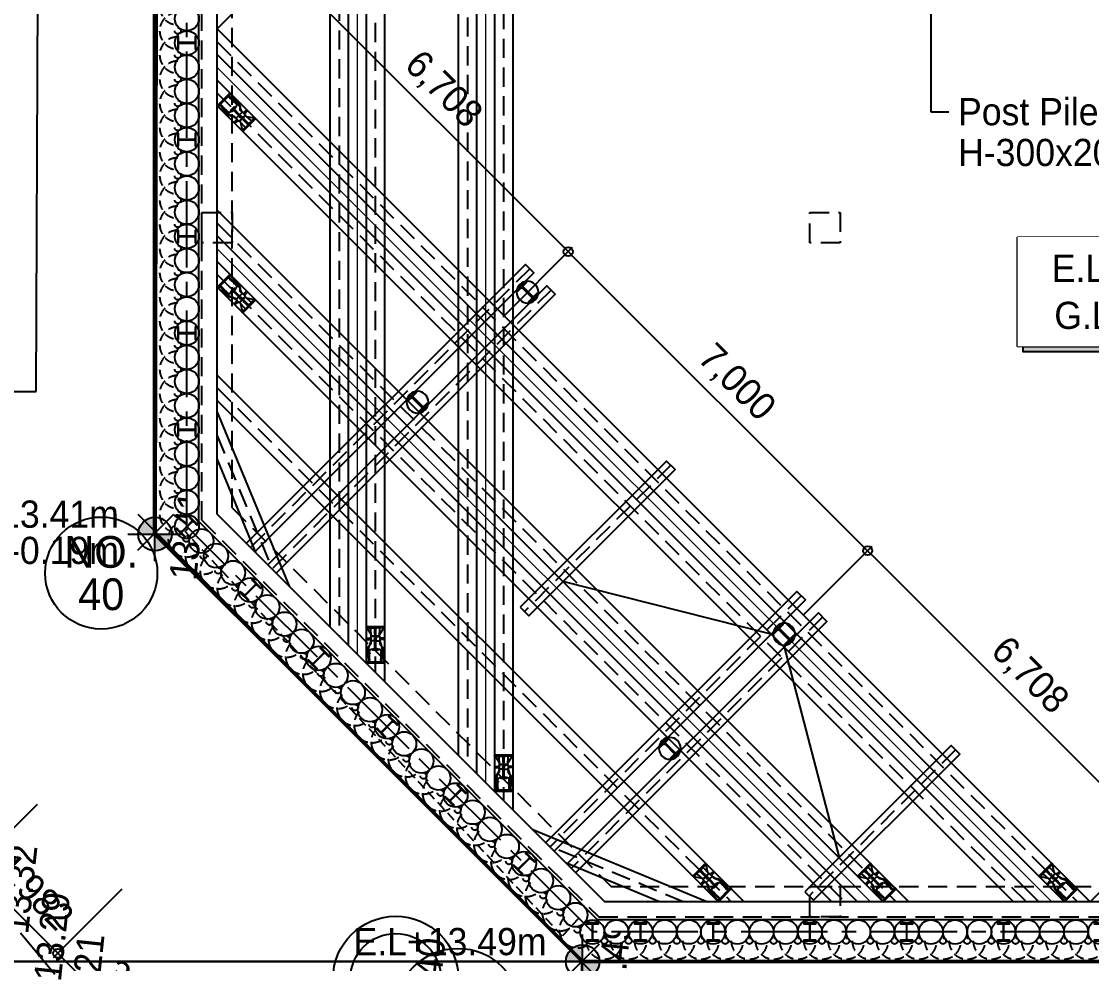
# Model space of a CAD drawing. Header units: millimetres. Extents: x 1073475 to 2890243, y -1340830 to -367733.
# Drawn here: x 1669153 to 1675124, y -392086 to -386826 of the extents above; entities that cross this region are included whole.
import ezdxf
from ezdxf.enums import TextEntityAlignment as Align
from ezdxf.xclip import XClip

# ---------------------------------------------------------------- set-up
doc = ezdxf.new("R2010")
doc.units = ezdxf.units.MM
doc.header["$LTSCALE"] = 50
doc.header["$XCLIPFRAME"] = 2
doc.header["$PDMODE"] = 3
doc.header["$PDSIZE"] = 100
for name, pattern in [('CENTER2', [28.575, 19.05, -3.175, 3.175, -3.175]), ('HIDDEN', [9.525, 6.35, -3.175]), ('HIDDEN2', [4.7625, 3.175, -1.5875]), ('PHANTOM', [63.5, 31.75, -6.35, 6.35, -6.35, 6.35, -6.35])]:
    doc.linetypes.add(name, pattern=pattern)
doc.layers.get('Defpoints').update_dxf_attribs({"color": 151})
doc.layers.add('_0', color=7, linetype='Continuous', lineweight=0)
for name, color, linetype in [('ANGLE', 1, 'Continuous'), ('C-DIM', 7, 'Continuous'), ('CEN', 1, 'CENTER2'), ('CIP', 1, 'Continuous'), ('FIN', 5, 'Continuous'), ('H-BEAM', 5, 'Continuous'), ('H-BEAM-상부', 173, 'Continuous'), ('HPILE-300x200', 3, 'Continuous'), ('NO', 2, 'Continuous'), ('POST PILE', 6, 'Continuous'), ('SGR', 8, 'Continuous'), ('ST-CEN', 1, 'HIDDEN'), ('ST-CEN(상부 H-BEAM)', 1, 'HIDDEN'), ('ST-CEN(하부 H-BEAM)', 1, 'HIDDEN'), ('STRUT', 3, 'Continuous'), ('WALE-1', 3, 'Continuous'), ('가시설', 4, 'HIDDEN2'), ('건축', 233, 'HIDDEN'), ('굴착고', 2, 'Continuous'), ('대지경계선', 6, 'PHANTOM'), ('도로', 1, 'Continuous'), ('맨홀', 1, 'Continuous'), ('보도', 7, 'Continuous'), ('연속지적도', 32, 'Continuous'), ('유압JACK', 2, 'Continuous'), ('자전거전용도로', 7, 'Continuous'), ('측량점_높이', 8, 'Continuous'), ('측량점_심볼', 7, 'Continuous'), ('통신맨홀', 1, 'Continuous'), ('현황레벨', 7, 'Continuous')]:
    doc.layers.add(name, color=color, linetype=linetype)
doc.styles.add('굴림체', font='')
doc.styles.add('돋움', font='')
doc.styles.get('굴림체').set_extended_font_data('Dotum')
doc.styles.get('돋움').set_extended_font_data('Dotum')
doc.dimstyles.new('SAM-200-지시선', dxfattribs={"dimscale": 0.1, "dimtxt": 300, "dimasz": 360, "dimexe": 70, "dimexo": 0, "dimgap": 100, "dimtad": 1, "dimdec": 0, "dimzin": 0, "dimdsep": 46, "dimlunit": 6, "dimtxsty": '돋움', "dimcen": 100, "dimclrd": 1, "dimclre": 1, "dimclrt": 256, "dimadec": 0, "dimazin": 0, "dimtfac": 1, "dimtdec": 0, "dimtix": 1, "dimtmove": 2, "dimatfit": 3, "dimfxl": 70, "dimtolj": 1, "dimtzin": 0, "dimlwd": -1, "dimlwe": -1, "dimarcsym": 0})
doc.dimstyles.new('SAM-300', dxfattribs={"dimscale": 1.5, "dimtxt": 300, "dimasz": 100, "dimexe": 70, "dimexo": 0, "dimgap": 100, "dimtad": 1, "dimdec": 0, "dimzin": 0, "dimdsep": 46, "dimlunit": 6, "dimtxsty": '돋움', "dimblk": 'ORIGIN', "dimcen": 100, "dimclrd": 1, "dimclre": 1, "dimclrt": 7, "dimadec": 0, "dimazin": 0, "dimtfac": 1, "dimtdec": 0, "dimtix": 1, "dimtmove": 2, "dimatfit": 3, "dimfxl": 70, "dimtolj": 1, "dimtzin": 0, "dimlwd": -1, "dimlwe": -1, "dimarcsym": 0})

# ---------------------------------------------------------------- blocks, each defined once
blk = doc.blocks.new('A$405090834614')
at = {"layer": '가시설', "color": 251}
for p, q in [((132374, 145857), (138369, 152762)), ((138369, 152762), (140599, 150897)), ((140599, 150897), (134797, 144051)), ((134797, 144051), (132374, 145857))]:
    blk.add_line(p, q, dxfattribs=at)
at = {"layer": '도로', "color": 251}
blk.add_line((130855, 154133), (131475, 154771), dxfattribs=at)
at = {"layer": '맨홀', "color": 251}
for radius in [1036, 750]:
    blk.add_circle((131380, 148521), radius, dxfattribs=at)
at = {"layer": '보도', "color": 251}
for p, q in [((152284, 154699), (138309, 153245)), ((138309, 153245), (131984, 145496)), ((138309, 153245), (138309, 153245)), ((131984, 145496), (131984, 145496)), ((131984, 145496), (133055, 135292))]:
    blk.add_line(p, q, dxfattribs=at)
at = {"layer": '연속지적도', "color": 251}
for p, q in [((128018, 182925), (131988, 145494)), ((131988, 145494), (128018, 182925)), ((138278, 153274), (161008, 155684)), ((161008, 155684), (138278, 153274)), ((131988, 145494), (138278, 153274)), ((138278, 153274), (131988, 145494)), ((92708, 141325), (131988, 145494)), ((131988, 145494), (92708, 141325)), ((131988, 145494), (134628, 120624)), ((134628, 120624), (131988, 145494))]:
    blk.add_line(p, q, dxfattribs=at)
at = {"layer": '자전거전용도로', "color": 251}
for p, q in [((140273, 156812), (140415, 155454)), ((140415, 155454), (151998, 156633))]:
    blk.add_line(p, q, dxfattribs=at)
at = {"layer": '측량점_심볼', "color": 251}
for p in [(138309, 153245), (131984, 145496), (141444, 143892)]:
    blk.add_point(p, dxfattribs=at)
at = {"layer": '통신맨홀', "color": 251}
blk.add_circle((130959, 147442), 1036, dxfattribs=at)
at = {"layer": '측량점_높이', "color": 251, "style": '굴림체'}
for s, p in [('13.32', (132199, 155091)), ('13.29', (131475, 154471)), ('13.21', (130855, 153833)), ('13.41', (138309, 152945)), ('13.40', (131380, 148221)), ('13.49', (131984, 145196)), ('13.73', (141444, 143592))]:
    blk.add_text(s, height=450, dxfattribs=at).set_placement(p, align=Align.TOP_CENTER)
blk = doc.blocks.new('A$C415B026D')
at = {"layer": '건축', "color": 4}
for p, q in [((-16200, 0), (-12600, 0)), ((-16200, 0), (-16200, -4300)), ((-12600, 0), (-12600, -4300)), ((-15800, -400), (-13000, -400)), ((-15800, -400), (-15800, -3900)), ((-13000, -400), (-13000, -3900)), ((-13000, -3900), (-15800, -3900)), ((-16200, -4300), (-12600, -4300)), ((-6200, -30700), (-3200, -30700)), ((-6200, -30700), (-6200, -34100)), ((-3200, -30700), (-3200, -32300)), ((-5800, -31100), (-3600, -31100)), ((-5800, -31100), (-5800, -33600)), ((-3600, -31100), (-3600, -32700)), ((-3200, -32300), (0, -32300)), ((0, -32300), (0, -34100)), ((-3600, -32700), (-500, -32700)), ((-3600, -32700), (-500, -32700)), ((-500, -32700), (-500, -33600)), ((-500, -32700), (-500, -33600)), ((-5800, -33600), (-500, -33600)), ((-6200, -34100), (0, -34100))]:
    blk.add_line(p, q, dxfattribs=at)
blk = doc.blocks.new('20240926 평면')
at = {"layer": '건축'}
for p, q in [((-5159, -27541), (-5159, -5159)), ((-4659, -27334), (-4659, -5366)), ((-4659, -27334), (1607, -33600)), ((-5159, -27541), (1400, -34100)), ((1607, -33600), (24941, -33600)), ((1400, -34100), (25441, -34100))]:
    blk.add_line(p, q, dxfattribs=at)
at = {"layer": '건축', "color": 255}
blk.add_lwpolyline([(26141, -34840), (1135, -34840), (-5936, -27769), (-5936, -4908), (-280, 749), (26141, 749)], close=True, dxfattribs=at)
at = {"layer": '건축'}
for points in [[(-4659, -22950), (-5159, -22950), (-5159, -22450), (-4659, -22450)], [(5391, -22950), (4891, -22950), (4891, -22450), (5391, -22450)], [(5391, -34100), (4891, -34100), (4891, -33600), (5391, -33600)]]:
    blk.add_lwpolyline(points, close=True, dxfattribs=at)
at = {"ltscale": 0.2}
blk.add_blockref('A$C415B026D', (25441, 0), dxfattribs=at)
blk = doc.blocks.new('A$C1D3235D9')
at = {"layer": 'SGR', "linetype": 'HIDDEN2'}
blk.add_circle((0, 0), 50, dxfattribs=at)
blk.add_arc((0, 0), 300, 0, 180, dxfattribs=at)
blk = doc.blocks.new('h-200')
at = {"layer": 'HPILE-300x200'}
blk.add_line((0, -150), (0, 150), dxfattribs=at)
blk.add_lwpolyline([(-100, 150), (-100, 136), (-24.5, 136, -0.4142136), (-4.5, 116), (-4.5, -116, -0.4142136), (-24.5, -136), (-100, -136), (-100, -150), (100, -150), (100, -136), (24.5, -136, -0.4142136), (4.5, -116), (4.5, 116, -0.4142136), (24.5, 136), (100, 136), (100, 150)], format="xyb", close=True, dxfattribs=at)
blk = doc.blocks.new('CIP')
at = {"layer": 'CIP'}
for centre in [(0, 0), (400, 0), (800, 0), (1200, 0)]:
    blk.add_circle(centre, 200, dxfattribs=at)
at = {"layer": 'HPILE-300x200'}
blk.add_blockref('h-200', (1200, 0), dxfattribs=at)
at = {"layer": 'SGR', "linetype": 'HIDDEN2'}
for p in [(-200, 150), (200, 150), (600, 150), (1000, 150)]:
    blk.add_blockref('A$C1D3235D9', p, dxfattribs=at)
blk = doc.blocks.new('_Origin')
at = {"color": 0, "linetype": 'ByBlock', "lineweight": -2}
blk.add_line((0, 0), (-1, 0), dxfattribs=at)
blk.add_circle((0, 0), 0.5, dxfattribs=at)
blk = doc.blocks.new('*D929')
at = {"layer": 'C-DIM', "color": 1, "ltscale": 0.2, "transparency": 16777216}
for p, q in [((1698067, -687940), (1696932, -689075)), ((1703605, -695600), (1697112, -689107)), ((1704772, -694645), (1703637, -695780))]:
    blk.add_line(p, q, dxfattribs=at)
at = {"layer": 'Defpoints', "color": 0, "ltscale": 0.2, "transparency": 16777216}
for p in [(1698067, -687940), (1697006, -689001), (1704772, -694645)]:
    blk.add_point(p, dxfattribs=at)
at = {"layer": 'C-DIM', "color": 1, "ltscale": 0.2, "transparency": 16777216, "xscale": 150, "yscale": 150, "zscale": 150}
for p, rotation in [((1697006, -689001), 135), ((1703711, -695706), 315)]:
    blk.add_blockref('_Origin', p, dxfattribs=dict(at, rotation=rotation))
at = {"layer": 'C-DIM', "color": 7, "ltscale": 0.2, "transparency": 16777216, "insert": (1700655, -692057), "char_height": 450, "attachment_point": 5, "rotation": 315, "style": '돋움'}
blk.add_mtext('\\A1;9,482', dxfattribs=at)
blk = doc.blocks.new('*D934')
at = {"layer": 'C-DIM', "color": 1, "ltscale": 0.2, "transparency": 16777216}
for p, q in [((1700176, -687928), (1699041, -689063)), ((1704666, -694539), (1699221, -689094)), ((1705833, -693585), (1704698, -694720))]:
    blk.add_line(p, q, dxfattribs=at)
at = {"layer": 'Defpoints', "color": 0, "ltscale": 0.2, "transparency": 16777216}
for p in [(1700176, -687928), (1699115, -688988), (1705833, -693585)]:
    blk.add_point(p, dxfattribs=at)
at = {"layer": 'C-DIM', "color": 1, "ltscale": 0.2, "transparency": 16777216, "xscale": 150, "yscale": 150, "zscale": 150}
for p, rotation in [((1699115, -688988), 135), ((1704772, -694645), 315)]:
    blk.add_blockref('_Origin', p, dxfattribs=dict(at, rotation=rotation))
at = {"layer": 'C-DIM', "color": 7, "ltscale": 0.2, "transparency": 16777216, "insert": (1702253, -691507), "char_height": 450, "attachment_point": 5, "rotation": 315, "style": '돋움'}
blk.add_mtext('\\A1;5@1600=8,000', dxfattribs=at)
blk = doc.blocks.new('A$C5B0247DC')
at = {"layer": '현황레벨'}
h = blk.add_hatch(color=256, dxfattribs=at)
h.paths.add_polyline_path([(0, 110.9, 0.414214), (-110.9, 0), (0, 0)])
h.paths.add_polyline_path([(0, 0), (0, -110.9, 0.414214), (110.9, 0)])
for p, q in [((0, -178.5), (0, 178.5)), ((-178.5, 0), (178.5, 0))]:
    blk.add_line(p, q, dxfattribs=at)
blk.add_circle((0, 0), 110.9, dxfattribs=at)
blk = doc.blocks.new('*D959')
at = {"layer": 'C-DIM', "color": 1, "ltscale": 0.2, "transparency": 16777216}
for p, q in [((1702651, -688281), (1701516, -689416)), ((1703605, -691357), (1701696, -689448)), ((1704772, -690403), (1703637, -691538))]:
    blk.add_line(p, q, dxfattribs=at)
at = {"layer": 'Defpoints', "color": 0, "ltscale": 0.2, "transparency": 16777216}
for p in [(1702651, -688281), (1701590, -689342), (1704772, -690403)]:
    blk.add_point(p, dxfattribs=at)
at = {"layer": 'C-DIM', "color": 1, "ltscale": 0.2, "transparency": 16777216, "xscale": 150, "yscale": 150, "zscale": 150}
for p, rotation in [((1701590, -689342), 135), ((1703711, -691463), 315)]:
    blk.add_blockref('_Origin', p, dxfattribs=dict(at, rotation=rotation))
at = {"layer": 'C-DIM', "color": 7, "ltscale": 0.2, "transparency": 16777216, "insert": (1702947, -690107), "char_height": 450, "attachment_point": 5, "rotation": 315, "style": '돋움'}
blk.add_mtext('\\A1;3,000', dxfattribs=at)
blk = doc.blocks.new('*D960')
at = {"layer": 'C-DIM', "color": 1, "ltscale": 0.2, "transparency": 16777216}
for p, q in [((1701249, -686880), (1700114, -688014)), ((1701484, -689236), (1700294, -688046)), ((1702651, -688281), (1701516, -689416))]:
    blk.add_line(p, q, dxfattribs=at)
at = {"layer": 'Defpoints', "color": 0, "ltscale": 0.2, "transparency": 16777216}
for p in [(1701249, -686880), (1700188, -687940), (1702651, -688281)]:
    blk.add_point(p, dxfattribs=at)
at = {"layer": 'C-DIM', "color": 1, "ltscale": 0.2, "transparency": 16777216, "xscale": 150, "yscale": 150, "zscale": 150}
for p, rotation in [((1700188, -687940), 135), ((1701590, -689342), 315)]:
    blk.add_blockref('_Origin', p, dxfattribs=dict(at, rotation=rotation))
at = {"layer": 'C-DIM', "color": 7, "ltscale": 0.2, "transparency": 16777216, "insert": (1701185, -688345), "char_height": 450, "attachment_point": 5, "rotation": 315, "style": '돋움'}
blk.add_mtext('\\A1;1,982', dxfattribs=at)
blk = doc.blocks.new('*D961')
at = {"layer": 'C-DIM', "color": 1, "ltscale": 0.2, "transparency": 16777216}
for p, q in [((1700188, -685819), (1699053, -686954)), ((1699022, -686774), (1698915, -686667)), ((1700188, -687940), (1699128, -686880)), ((1701249, -686880), (1700114, -688014)), ((1700294, -688046), (1700400, -688152))]:
    blk.add_line(p, q, dxfattribs=at)
at = {"layer": 'Defpoints', "color": 0, "ltscale": 0.2, "transparency": 16777216}
for p in [(1700188, -685819), (1699128, -686880), (1701249, -686880)]:
    blk.add_point(p, dxfattribs=at)
at = {"layer": 'C-DIM', "color": 1, "ltscale": 0.2, "transparency": 16777216, "xscale": 150, "yscale": 150, "zscale": 150}
for p, rotation in [((1699128, -686880), 315), ((1700188, -687940), 135)]:
    blk.add_blockref('_Origin', p, dxfattribs=dict(at, rotation=rotation))
at = {"layer": 'C-DIM', "color": 7, "ltscale": 0.2, "transparency": 16777216, "insert": (1699954, -687114), "char_height": 450, "attachment_point": 5, "rotation": 315, "style": '돋움'}
blk.add_mtext('\\A1;1,500', dxfattribs=at)
blk = doc.blocks.new('*D982')
at = {"layer": 'C-DIM', "color": 1, "ltscale": 0.2, "transparency": 16777216}
for p, q in [((1704224, -674052), (1705359, -672917)), ((1705391, -673097), (1709922, -677629)), ((1708967, -678795), (1710102, -677660))]:
    blk.add_line(p, q, dxfattribs=at)
at = {"layer": 'Defpoints', "color": 0, "ltscale": 0.2, "transparency": 16777216}
for p in [(1704224, -674052), (1710028, -677735), (1708967, -678795)]:
    blk.add_point(p, dxfattribs=at)
at = {"layer": 'C-DIM', "color": 1, "ltscale": 0.2, "transparency": 16777216, "xscale": 150, "yscale": 150, "zscale": 150}
for p, rotation in [((1705284, -672991), 135), ((1710028, -677735), 315)]:
    blk.add_blockref('_Origin', p, dxfattribs=dict(at, rotation=rotation))
at = {"layer": 'C-DIM', "color": 7, "ltscale": 0.2, "transparency": 16777216, "insert": (1707952, -675067), "char_height": 450, "attachment_point": 5, "rotation": 315, "style": '돋움'}
blk.add_mtext('\\A1;6,708', dxfattribs=at)
blk = doc.blocks.new('*D983')
at = {"layer": 'C-DIM', "color": 1, "ltscale": 0.2, "transparency": 16777216}
for p, q in [((1708967, -678795), (1710102, -677660)), ((1710134, -677841), (1714871, -682578)), ((1713917, -683745), (1715052, -682610))]:
    blk.add_line(p, q, dxfattribs=at)
at = {"layer": 'Defpoints', "color": 0, "ltscale": 0.2, "transparency": 16777216}
for p in [(1708967, -678795), (1714978, -682684), (1713917, -683745)]:
    blk.add_point(p, dxfattribs=at)
at = {"layer": 'C-DIM', "color": 1, "ltscale": 0.2, "transparency": 16777216, "xscale": 150, "yscale": 150, "zscale": 150}
for p, rotation in [((1710028, -677735), 135), ((1714978, -682684), 315)]:
    blk.add_blockref('_Origin', p, dxfattribs=dict(at, rotation=rotation))
at = {"layer": 'C-DIM', "color": 7, "ltscale": 0.2, "transparency": 16777216, "insert": (1712799, -679914), "char_height": 450, "attachment_point": 5, "rotation": 315, "style": '돋움'}
blk.add_mtext('\\A1;7,000', dxfattribs=at)
blk = doc.blocks.new('*D984')
at = {"layer": 'C-DIM', "color": 1, "ltscale": 0.2, "transparency": 16777216}
for p, q in [((1713917, -683745), (1715052, -682610)), ((1715084, -682790), (1719615, -687322)), ((1718660, -688488), (1719795, -687354))]:
    blk.add_line(p, q, dxfattribs=at)
at = {"layer": 'Defpoints', "color": 0, "ltscale": 0.2, "transparency": 16777216}
for p in [(1713917, -683745), (1719721, -687428), (1718660, -688488)]:
    blk.add_point(p, dxfattribs=at)
at = {"layer": 'C-DIM', "color": 1, "ltscale": 0.2, "transparency": 16777216, "xscale": 150, "yscale": 150, "zscale": 150}
for p, rotation in [((1714978, -682684), 135), ((1719721, -687428), 315)]:
    blk.add_blockref('_Origin', p, dxfattribs=dict(at, rotation=rotation))
at = {"layer": 'C-DIM', "color": 7, "ltscale": 0.2, "transparency": 16777216, "insert": (1717645, -684760), "char_height": 450, "attachment_point": 5, "rotation": 315, "style": '돋움'}
blk.add_mtext('\\A1;6,708', dxfattribs=at)
blk = doc.blocks.new('A$C26452653')
at = {"layer": '유압JACK'}
for p, q in [((0, 600), (0, 587)), ((0, 600), (300, 600)), ((300, 600), (0, 600)), ((5, 582), (62, 582)), ((5, 582), (150, 582)), ((5, 582), (125, 582)), ((9, 582), (82, 471)), ((83, 450), (77, 568)), ((295, 582), (139, 582)), ((142, 479), (140, 567)), ((158, 479), (160, 567)), ((295, 582), (175, 582)), ((217, 450), (223, 568)), ((291, 582), (218, 471)), ((295, 582), (238, 582)), ((300, 600), (300, 587)), ((17, 413), (64, 417)), ((17, 393), (64, 389)), ((77, 363), (54, 296)), ((77, 434), (77, 432)), ((77, 432), (77, 372)), ((77, 374), (77, 372)), ((77, 373), (77, 372)), ((133, 368), (77, 368)), ((77, 368), (77, 327)), ((150, 438), (81, 438)), ((150, 368), (81, 368)), ((150, 444), (89, 444)), ((95, 444), (95, 438)), ((95, 444), (205, 444)), ((95, 438), (205, 438)), ((98, 444), (98, 438)), ((133, 368), (222, 368)), ((141, 247), (141, 360)), ((150, 444), (211, 444)), ((150, 438), (218, 438)), ((150, 368), (218, 368)), ((159, 247), (159, 360)), ((202, 444), (202, 438)), ((205, 444), (205, 438)), ((222, 434), (222, 432)), ((222, 432), (222, 372)), ((222, 374), (222, 372)), ((222, 373), (222, 372)), ((222, 368), (222, 327)), ((222, 363), (246, 296)), ((282, 413), (236, 417)), ((282, 393), (236, 389)), ((0, 13), (26, 234)), ((40, 33), (40, 244)), ((56, 21), (56, 199)), ((70, 311), (57, 299)), ((92, 226), (92, 221)), ((92, 226), (207, 226)), ((92, 221), (207, 221)), ((98, 234), (98, 226)), ((98, 226), (197, 226)), ((101, 235), (101, 226)), ((102, 226), (102, 221)), ((103, 226), (103, 221)), ((103, 221), (195, 221)), ((103, 218), (103, 213)), ((103, 218), (195, 218)), ((103, 213), (197, 213)), ((105, 221), (105, 218)), ((141, 341), (159, 341)), ((141, 259), (159, 259)), ((195, 221), (197, 221)), ((195, 221), (195, 218)), ((195, 218), (197, 218)), ((197, 226), (197, 221)), ((197, 226), (197, 221)), ((197, 226), (197, 221)), ((197, 226), (202, 226)), ((197, 218), (197, 213)), ((199, 235), (199, 226)), ((202, 234), (202, 226)), ((207, 226), (207, 221)), ((230, 311), (243, 299)), ((244, 21), (244, 199)), ((260, 33), (260, 244)), ((300, 13), (274, 234)), ((0, 13), (0, 0)), ((0, 0), (300, 0)), ((5, 18), (25, 18)), ((56, 168), (60, 168)), ((56, 153), (60, 153)), ((56, 63), (60, 63)), ((56, 48), (60, 48)), ((59, 18), (241, 18)), ((60, 168), (60, 153)), ((60, 48), (60, 63)), ((240, 168), (240, 153)), ((244, 168), (240, 168)), ((244, 153), (240, 153)), ((244, 63), (240, 63)), ((240, 48), (240, 63)), ((244, 48), (240, 48)), ((295, 18), (275, 18)), ((300, 13), (300, 0))]:
    blk.add_line(p, q, dxfattribs=at)
for centre, radius, start, end in [((5, 587), 5, 180, 270), ((62, 567), 15, 3, 90), ((125, 567), 15, 1.2674, 90), ((175, 567), 15, 90, 178.7326), ((238, 567), 15, 90, 177), ((295, 587), 5, 270, 0), ((17, 403), 10, 90, 270), ((62, 432), 15, 274.7636, 0), ((62, 374), 15, 0, 85.2364), ((81, 434), 4, 90, 180), ((81, 372), 4, 180, 270), ((89, 450), 6, 183, 270), ((132, 479), 10, 270, 1.2674), ((133, 360), 7.5, 0, 90), ((150, 403), 15, 90, 270), ((150, 403), 10, 90, 270), ((150, 403), 15, 270, 90), ((150, 403), 10, 270, 90), ((168, 479), 10, 178.7326, 270), ((166, 360), 7.5, 90, 180), ((211, 450), 6, 270, 357), ((218, 434), 4, 0, 90), ((218, 372), 4, 270, 0), ((237, 432), 15, 180, 265.2364), ((237, 374), 15, 94.7636, 180), ((282, 403), 10, 270, 90), ((135, 221), 110, 135, 172.9969), ((150, 236), 110, 135.3602, 180), ((81, 199), 25, 119.7623, 180), ((150, 79), 164, 90, 119.7623), ((57, 327), 20, 315.3602, 0), ((136, 247), 5, 274.7518, 0), ((150, 79), 164, 60.2377, 90), ((164, 247), 5, 180, 265.2482), ((242, 327), 20, 180, 224.6398), ((150, 236), 110, 0, 44.6398), ((219, 199), 25, 0, 60.2377), ((165, 221), 110, 7.0031, 45), ((5, 13), 5, 90, 180), ((25, 33), 15, 270, 0), ((59, 21), 3, 180, 270), ((241, 21), 3, 270, 0), ((275, 33), 15, 180, 270), ((295, 13), 5, 0, 90)]:
    blk.add_arc(centre, radius, start, end, dxfattribs=at)
blk = doc.blocks.new('Post')
at = {"layer": 'POST PILE'}
blk.add_line((0, 150), (0, -150), dxfattribs=at)
blk.add_lwpolyline([(-100, -150), (-100, -125), (-29.5, -125, 0.4142136), (-9.5, -105), (-9.5, 105, 0.4142136), (-29.5, 125), (-100, 125), (-100, 150), (100, 150), (100, 125), (29.5, 125, 0.4142136), (9.5, 105), (9.5, -105, 0.4142136), (29.5, -125), (100, -125), (100, -150)], format="xyb", close=True, dxfattribs=at)
blk.add_circle((0, 0), 180.3, dxfattribs=at)
blk = doc.blocks.new('A$C78BD0C8C')
at = {"layer": 'NO'}
blk.add_circle((-20805.3, -41806.9), 926.8, dxfattribs=at)
ref = blk.add_blockref('A$405090834614', (117900.7, -194829), dxfattribs=dict(rotation=83.9464212542183))
XClip(ref).set_block_clipping_path([(104661.0409256864, 187029.200860789), (115795.371209384, 82037.659728932), (199028.6359362481, 90864.5294945205), (187894.3056525505, 195856.0706263776)])
at = {"layer": 'SGR', "linetype": 'HIDDEN2', "rotation": 180.0000000000001}
for p in [(-12487.5, -47893), (-12087.5, -47892.7), (-11690, -47892.7), (-11290, -47892.7), (-10890, -47892.7)]:
    blk.add_blockref('A$C1D3235D9', p, dxfattribs=at)
at = {"layer": 'NO', "style": '돋움'}
for s, p in [('NO.', (-20805.3, -41456.9)), ('40', (-20805.3, -42156.9))]:
    blk.add_text(s, height=525, dxfattribs=at).set_placement(p, align=Align.MIDDLE_CENTER)
at = {"layer": '현황레벨', "style": '돋움'}
for s, p in [('E.L+13.41m', (-20514.1, -40832)), ('G.L-0.19m', (-20514.1, -41432))]:
    blk.add_text(s, height=450, dxfattribs=at).set_placement(p, align=Align.MIDDLE_RIGHT)
at = {"layer": 'C-DIM', "ltscale": 0.2}
for base, p1, p2, picture, middle in [((-23986.2, -45634.2), (-21864.9, -45634.2), (-22925.6, -44573.5), '*D961', (-23159.9, -45868.5)), ((-22925.6, -46694.9), (-20463.2, -47035.9), (-21864.9, -45634.2), '*D960', (-21928.7, -47099.7))]:
    dim = blk.add_linear_dim(base=base, p1=p1, p2=p2, angle=135, dimstyle='SAM-300', dxfattribs=at)
    dim.commit()
    dim.dimension.update_dxf_attribs({"geometry": picture, "text_midpoint": middle, "insert": (-1723113.8, 641245.4)})
at = {"ltscale": 1.5}
blk.add_wipeout([(-14085, -13143), (12632.7, -13143), (12632.7, -47743), (-12685, -47743), (-19390, -41038), (-19390, -18448.1)], dxfattribs=at)
at = {"layer": '굴착고'}
blk.add_hatch(color=256, dxfattribs=at).paths.add_polyline_path([(-5565.9, -38058.3), (-1662, -38058.3), (-1662, -36340.9), (-1572, -36340.9), (-1572, -38148.3), (-5565.9, -38148.3)])
at = {"layer": '_0'}
for p, q in [((-14452.8, -14217.9), (-14452.8, -45268.2)), ((-16574.1, -16339.2), (-16574.1, -43146.8)), ((-18890, -36443), (-8090, -47243))]:
    blk.add_line(p, q, dxfattribs=at)
at = {"layer": 'ANGLE', "ltscale": 0.2}
for points in [[(-9727.3, -42817.9), (-13171.8, -41949.1)], [(-9515.2, -43030), (-8608.1, -46512.8)]]:
    blk.add_lwpolyline(points, dxfattribs=at)
at = {"layer": 'CIP'}
for centre in [(-19390, -41038), (-19151.1, -41276.9), (-18907.5, -41520.5), (-18624.7, -41803.3), (-12685, -47743), (-12287.5, -47742.7), (-11890, -47742.7), (-11490, -47742.7), (-11090, -47742.7)]:
    blk.add_circle(centre, 200, dxfattribs=at)
at = {"layer": 'H-BEAM'}
for points in [[(-18406.3, -41314.6), (-13793.2, -36701.4), (-13651.7, -36842.9), (-18264.9, -41456)], [(-17911.4, -41809.6), (-13298.2, -37196.4), (-13439.6, -37055), (-18052.8, -41668.2)], [(-13456.6, -46264.4), (-9303, -42110.8), (-9161.6, -42252.2), (-13315.2, -46405.8)], [(-12961.6, -46759.3), (-8808.1, -42605.8), (-8949.5, -42464.4), (-13103, -46617.9)]]:
    blk.add_lwpolyline(points, dxfattribs=at)
at = {"layer": 'H-BEAM-상부'}
for points in [[(-13878.9, -42373.4), (-13737.5, -42514.8), (-11318.3, -40095.5), (-11459.7, -39954.1), (-13878.9, -42373.4)], [(-9173.8, -47078.5), (-9032.4, -47219.9), (-6613.2, -44800.7), (-6754.6, -44659.2), (-9173.8, -47078.5)]]:
    blk.add_lwpolyline(points, dxfattribs=at)
at = {"layer": 'ST-CEN'}
for p, q in [((-14152.8, -13917.9), (-14152.8, -45568.2)), ((-14752.8, -14517.9), (-14752.8, -44968.2)), ((-16274.1, -16039.2), (-16274.1, -43446.8)), ((-16874.1, -16639.2), (-16874.1, -42846.8)), ((-18890, -36018.8), (-7665.8, -47243)), ((-18890, -36867.3), (-8514.3, -47243)), ((-18890, -38743), (-10390, -47243))]:
    blk.add_line(p, q, dxfattribs=at)
for points in [[(-18890, -39538), (-17975.8, -41745.1)], [(-11185, -47243), (-13392.1, -46328.8)]]:
    blk.add_lwpolyline(points, dxfattribs=at)
at = {"layer": 'ST-CEN(상부 H-BEAM)'}
for p, q in [((-11389, -40024.8), (-13808.2, -42444.1)), ((-6683.9, -44730), (-9103.1, -47149.2))]:
    blk.add_line(p, q, dxfattribs=at)
at = {"layer": 'ST-CEN(하부 H-BEAM)'}
for p, q in [((-13722.4, -36772.1), (-18335.6, -41385.3)), ((-13368.9, -37125.7), (-17982.1, -41738.9)), ((-9232.3, -42181.5), (-13385.9, -46335.1)), ((-8878.8, -42535.1), (-13032.3, -46688.6))]:
    blk.add_line(p, q, dxfattribs=at)
at = {"layer": 'STRUT', "color": 4}
for p, q in [((-14002.8, -13767.9), (-14002.8, -45718.2)), ((-14302.8, -14067.9), (-14302.8, -45418.2)), ((-14602.8, -14367.9), (-14602.8, -45118.2)), ((-14902.8, -14667.9), (-14902.8, -44818.2)), ((-16124.1, -15889.2), (-16124.1, -43596.8)), ((-16424.1, -16189.2), (-16424.1, -43296.8)), ((-16724.1, -16489.2), (-16724.1, -42996.8)), ((-17024.1, -16789.2), (-17024.1, -42696.8))]:
    blk.add_line(p, q, dxfattribs=at)
at = {"layer": 'STRUT'}
for p, q in [((-18890, -35806.6), (-7453.6, -47243)), ((-18890, -36230.9), (-7877.9, -47243)), ((-18890, -36655.2), (-8302.2, -47243)), ((-18890, -37079.4), (-8726.4, -47243)), ((-18890, -38530.9), (-10177.9, -47243)), ((-18890, -38955.2), (-10602.2, -47243))]:
    blk.add_line(p, q, dxfattribs=at)
at = {"layer": 'STRUT', "ltscale": 0.2}
for points in [[(-18890, -39146), (-17698.7, -42022.3)], [(-18890, -39930), (-18253, -41468)], [(-10793, -47243), (-13669.3, -46051.7)], [(-11577, -47243), (-13115, -46606)]]:
    blk.add_lwpolyline(points, dxfattribs=at)
at = {"layer": 'WALE-1'}
for points in [[(-14002.2, -13343), (12382.7, -13343), (12382.7, -47543), (-12602.2, -47543), (-19190, -40955.2), (-19190, -18530.9)], [(-13877.9, -13643), (12082.7, -13643), (12082.7, -47243), (-12477.9, -47243), (-18890, -40830.9), (-18890, -18655.2)]]:
    blk.add_lwpolyline(points, close=True, dxfattribs=at)
at = {"layer": '굴착고'}
for points in [[(-5655.9, -36250.9), (-1662, -36250.9), (-1662, -38058.3), (-5655.9, -38058.3)], [(-5565.9, -38058.3), (-1662, -38058.3), (-1662, -36340.9), (-1572, -36340.9), (-1572, -38148.3), (-5565.9, -38148.3)]]:
    blk.add_lwpolyline(points, close=True, dxfattribs=at)
at = {"layer": 'FIN'}
for p, rotation in [((-19390, -32638), 89.99999999650223), ((-19390, -34238), 89.99999999650223), ((-19390, -35838), 89.99999999650223), ((-19390, -37438), 89.99999999650223), ((-19390, -39038), 89.99999999650223), ((-19390, -40638), 89.99999999650223), ((-17493.3, -42934.7), 135.000000004667), ((-16362, -44066.1), 135.000000004667), ((-15230.6, -45197.5), 135.000000004667), ((-14099.2, -46328.8), 135.000000004667), ((-12967.9, -47460.2), 135.000000004667), ((-9490, -47743), 180.0000000000001), ((-7890, -47743), 180.0000000000001), ((-6290, -47743), 180.0000000000001), ((-4690, -47743), 180.0000000000001), ((-3090, -47743), 180.0000000000001)]:
    blk.add_blockref('CIP', p, dxfattribs=dict(at, rotation=rotation))
at = {"layer": 'HPILE-300x200'}
for p, rotation in [((-19390, -41038), 135.000000004667), ((-12685, -47742.7), 180.0000000000001), ((-11890, -47742.7), 180.0000000000001)]:
    blk.add_blockref('h-200', p, dxfattribs=dict(at, rotation=rotation))
at = {"layer": 'POST PILE', "xscale": -1, "rotation": 225.0000000000034}
for p in [(-13757.8, -37161.1), (-15576, -38979.3), (-9515.2, -42817.9), (-11404.1, -44706.8)]:
    blk.add_blockref('Post', p, dxfattribs=at)
at = {"layer": 'SGR', "linetype": 'HIDDEN2', "rotation": 135.000000004667}
for p in [(-19398.6, -41241.5), (-19115.8, -41524.4), (-18872.2, -41768), (-18589.3, -42050.8)]:
    blk.add_blockref('A$C1D3235D9', p, dxfattribs=at)
at = {"layer": '건축', "rotation": 359.9999999965022}
blk.add_blockref('20240926 평면', (-13981.5, -13393), dxfattribs=at)
at = {"layer": '유압JACK', "xscale": -1}
for p, rotation in [((-18890, -34079.4), 225.0000000005915), ((-18890, -37079.4), 225.0000000005915), ((-16124.1, -43296.8), 359.9999999999862), ((-14002.8, -45418.2), 359.9999999999862), ((-10390, -47030.9), 45.00000000059153), ((-7665.8, -47030.9), 45.00000000059153), ((-4665.8, -47030.9), 45.00000000059153)]:
    blk.add_blockref('A$C26452653', p, dxfattribs=dict(at, rotation=rotation))
at = {"layer": '현황레벨', "xscale": 2.499999999941792, "yscale": 2.499999999941792, "zscale": 2.499999999941792}
for p in [(-19917.9, -41162), (-12846.8, -48233)]:
    blk.add_blockref('A$C5B0247DC', p, dxfattribs=at)
at = {"layer": 'C-DIM', "color": 7, "style": '돋움'}
for s, p in [('Post Pile', (-6640, -34175)), ('H-300x200x9x14', (-6640, -34850))]:
    blk.add_text(s, height=450, dxfattribs=at).set_placement(p, align=Align.MIDDLE_LEFT)
at = {"layer": '현황레벨', "style": '돋움'}
blk.add_text('E.L+13.49m', height=450, dxfattribs=at).set_placement((-13443.1, -47903), align=Align.MIDDLE_RIGHT)
at = {"layer": 'C-DIM', "ltscale": 0.2}
for base, p1, p2, angle, picture, middle in [((-13086, -36489.3), (-18890, -32806.6), (-14146.7, -37550), 315, '*D982', (-15161.7, -33821.6)), ((-8136.3, -41439.1), (-14146.7, -37550), (-9197, -42499.7), 315, '*D983', (-10315.1, -38668.1)), ((-3393, -46182.4), (-9197, -42499.7), (-4453.6, -47243), 315, '*D984', (-5468.6, -43514.7)), ((-26107.5, -47755.5), (-18341.9, -53399.9), (-25046.9, -46694.9), 135, '*D929', (-22459, -50812)), ((-21523.8, -48096.6), (-18341.9, -49157.2), (-20463.2, -47035.9), 135, '*D959', (-20167.1, -48861.2))]:
    dim = blk.add_linear_dim(base=base, p1=p1, p2=p2, angle=angle, dimstyle='SAM-300', dxfattribs=at)
    dim.commit()
    dim.dimension.update_dxf_attribs({"geometry": picture, "text_midpoint": middle, "insert": (-1723113.8, 641245.4)})
dim = blk.add_linear_dim(base=(-23998.7, -47743), p1=(-17281.2, -52339.2), p2=(-22938.1, -46682.4), angle=135, text='5@1600=<>', dimstyle='SAM-300', dxfattribs=at)
dim.commit()
dim.dimension.update_dxf_attribs({"geometry": '*D934', "text_midpoint": (-20860.7, -50261.8), "insert": (-1723113.8, 641245.4)})
at = {"layer": 'C-DIM'}
blk.add_leader([(-7090, -31916.5), (-7090, -34175), (-6790, -34175)], dimstyle='SAM-200-지시선', override={"dimscale": 1.5}, dxfattribs=at)
blk.add_wipeout([(-5655.9, -36250.9), (-1662, -36250.9), (-1662, -38058.3), (-5655.9, -38058.3)]).dxf.layer = '굴착고'
at = {"layer": '_0'}
blk.add_line((-18890, -33443), (-5090, -47243), dxfattribs=at)
at = {"layer": 'CEN', "color": 8, "ltscale": 1.5}
blk.add_lwpolyline([(12632.7, -47743), (-12685, -47743), (-19390, -41038), (-19390, -18448.1), (-14085, -13143), (12632.7, -13143)], dxfattribs=at)
at = {"layer": 'ST-CEN'}
for p, q in [((-18890, -33018.8), (-4665.8, -47243)), ((-18890, -33867.3), (-5514.3, -47243))]:
    blk.add_line(p, q, dxfattribs=at)
at = {"layer": 'STRUT'}
for p, q in [((-18890, -32806.6), (-4453.6, -47243)), ((-18890, -33230.9), (-4877.9, -47243)), ((-18890, -33655.2), (-5302.2, -47243)), ((-18890, -34079.4), (-5726.4, -47243))]:
    blk.add_line(p, q, dxfattribs=at)
at = {"layer": '대지경계선', "const_width": 60}
blk.add_lwpolyline([(12160, -48233), (-12846.8, -48233), (-19917.9, -41162), (-19917.9, -18300.9), (-14261, -12644), (12160, -12644)], dxfattribs=at)
at = {"layer": '굴착고', "style": '돋움'}
for s, p in [('E.L+7.14m', (-3658.9, -36765)), ('G.L-6.46m', (-3658.9, -37544.1))]:
    blk.add_text(s, height=450, dxfattribs=at).set_placement(p, align=Align.MIDDLE)

msp = doc.modelspace()

# ---------------------------------------------------------------- block references
at = {"layer": 'C-DIM', "ltscale": 0.2}
ref = msp.add_blockref('A$C78BD0C8C', (1676619.9, -375796.2), dxfattribs=dict(at, xscale=0.3375, yscale=0.3375, zscale=0.3375))
XClip(ref).set_block_clipping_path([(-53674.9236881854, -65141.2139783588), (48304.5635594446, 1596.9759842416)])

doc.saveas('drawing.dxf')
